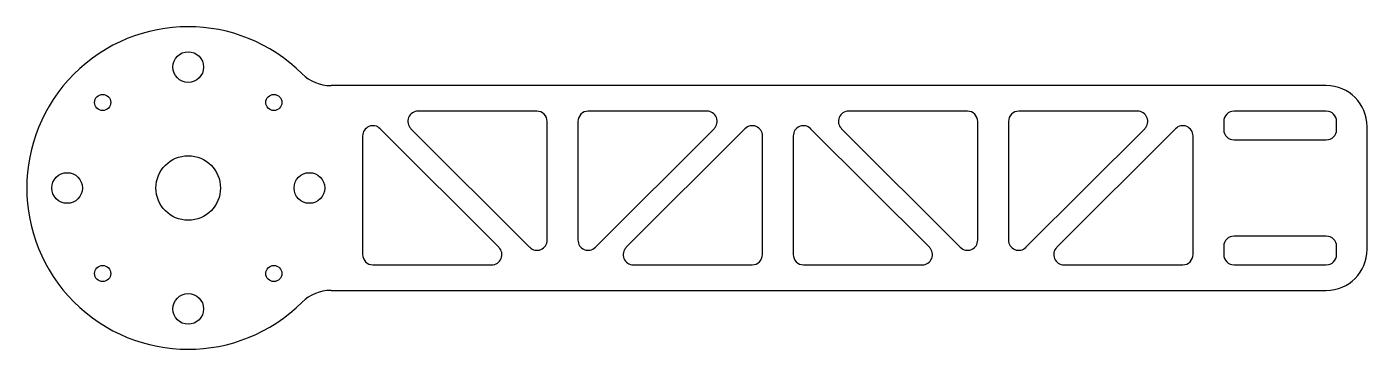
# Model space of a CAD drawing. Header units: millimetres. Extents: x -93 to 73, y -20 to 20.
import ezdxf

# ---------------------------------------------------------------- set-up
doc = ezdxf.new("R2010")
doc.units = ezdxf.units.MM

msp = doc.modelspace()

# ---------------------------------------------------------------- linework, layer by layer
at = {"color": 7, "linetype": 'Continuous', "lineweight": 25}
for p, q in [((67.94, 12.7), (-55.34, 12.7)), ((-29.83, 9.53), (-44.55, 9.53)), ((-8.77, 9.53), (-23.48, 9.53)), ((23.51, 9.53), (8.79, 9.53)), ((44.57, 9.53), (29.86, 9.53)), ((67.96, 9.53), (56.53, 9.53)), ((-34.54, -7.36), (-49.26, 7.36)), ((-45.45, 7.36), (-30.73, -7.36)), ((-28.56, -6.46), (-28.56, 8.26)), ((-24.75, 8.26), (-24.75, -6.46)), ((-22.59, -7.36), (-7.87, 7.36)), ((-4.06, 7.36), (-18.78, -7.36)), ((18.8, -7.36), (4.08, 7.36)), ((7.89, 7.36), (22.61, -7.36)), ((24.78, -6.46), (24.78, 8.26)), ((28.59, 8.26), (28.59, -6.46)), ((30.75, -7.36), (45.47, 7.36)), ((49.28, 7.36), (34.56, -7.36)), ((55.26, 8.26), (55.26, 7.24)), ((69.23, 7.24), (69.23, 8.26)), ((73.03, -7.62), (73.03, 7.62)), ((-51.42, 6.46), (-51.42, -8.26)), ((-1.89, -8.26), (-1.89, 6.46)), ((1.92, 6.46), (1.92, -8.26)), ((51.45, -8.26), (51.45, 6.46)), ((56.53, 5.97), (67.96, 5.97)), ((67.96, -5.97), (56.53, -5.97)), ((55.26, -7.24), (55.26, -8.26)), ((69.23, -8.26), (69.23, -7.24)), ((-50.15, -9.53), (-35.44, -9.53)), ((-17.88, -9.53), (-3.16, -9.53)), ((3.19, -9.53), (17.9, -9.53)), ((35.46, -9.53), (50.18, -9.53)), ((56.53, -9.53), (67.96, -9.53)), ((-55.34, -12.7), (67.94, -12.7))]:
    msp.add_line(p, q, dxfattribs=at)
for centre, radius in [((-73.03, 15), 1.9), ((-83.63, 10.61), 1), ((-62.42, 10.61), 1), ((-73.03, 0), 4), ((-88.03, 0), 1.9), ((-58.02, 0), 1.9), ((-83.63, -10.61), 1), ((-62.42, -10.61), 1), ((-73.03, -15), 1.9)]:
    msp.add_circle(centre, radius, dxfattribs=at)
for centre, radius, start, end in [((-73.03, 0), 20, 45.148, 314.852), ((-55.34, 17.78), 5.08, 225.148, 270), ((67.94, 7.62), 5.08, 0, 90), ((-44.55, 8.26), 1.27, 90, 225), ((-29.83, 8.26), 1.27, 0, 90), ((-23.48, 8.26), 1.27, 90, 180), ((-8.77, 8.26), 1.27, 315, 90), ((8.79, 8.26), 1.27, 90, 225), ((23.51, 8.26), 1.27, 0, 90), ((29.86, 8.26), 1.27, 90, 180), ((44.57, 8.26), 1.27, 315, 90), ((56.53, 8.26), 1.27, 90, 180), ((67.96, 8.26), 1.27, 0, 90), ((-50.15, 6.46), 1.27, 45, 180), ((-3.16, 6.46), 1.27, 0, 135), ((3.19, 6.46), 1.27, 45, 180), ((50.18, 6.46), 1.27, 0, 135), ((56.53, 7.24), 1.27, 180, 270), ((67.96, 7.24), 1.27, 270, 0), ((-29.83, -6.46), 1.27, 225, 0), ((-23.48, -6.46), 1.27, 180, 315), ((23.51, -6.46), 1.27, 225, 0), ((29.86, -6.46), 1.27, 180, 315), ((56.53, -7.24), 1.27, 90, 180), ((67.96, -7.24), 1.27, 0, 90), ((-50.15, -8.26), 1.27, 180, 270), ((-35.44, -8.26), 1.27, 270, 45), ((-17.88, -8.26), 1.27, 135, 270), ((-3.16, -8.26), 1.27, 270, 0), ((3.19, -8.26), 1.27, 180, 270), ((17.9, -8.26), 1.27, 270, 45), ((35.46, -8.26), 1.27, 135, 270), ((50.18, -8.26), 1.27, 270, 0), ((56.53, -8.26), 1.27, 180, 270), ((67.94, -7.62), 5.08, 270, 0), ((67.96, -8.26), 1.27, 270, 0), ((-55.34, -17.78), 5.08, 90, 134.852)]:
    msp.add_arc(centre, radius, start, end, dxfattribs=at)

doc.saveas('drawing.dxf')
